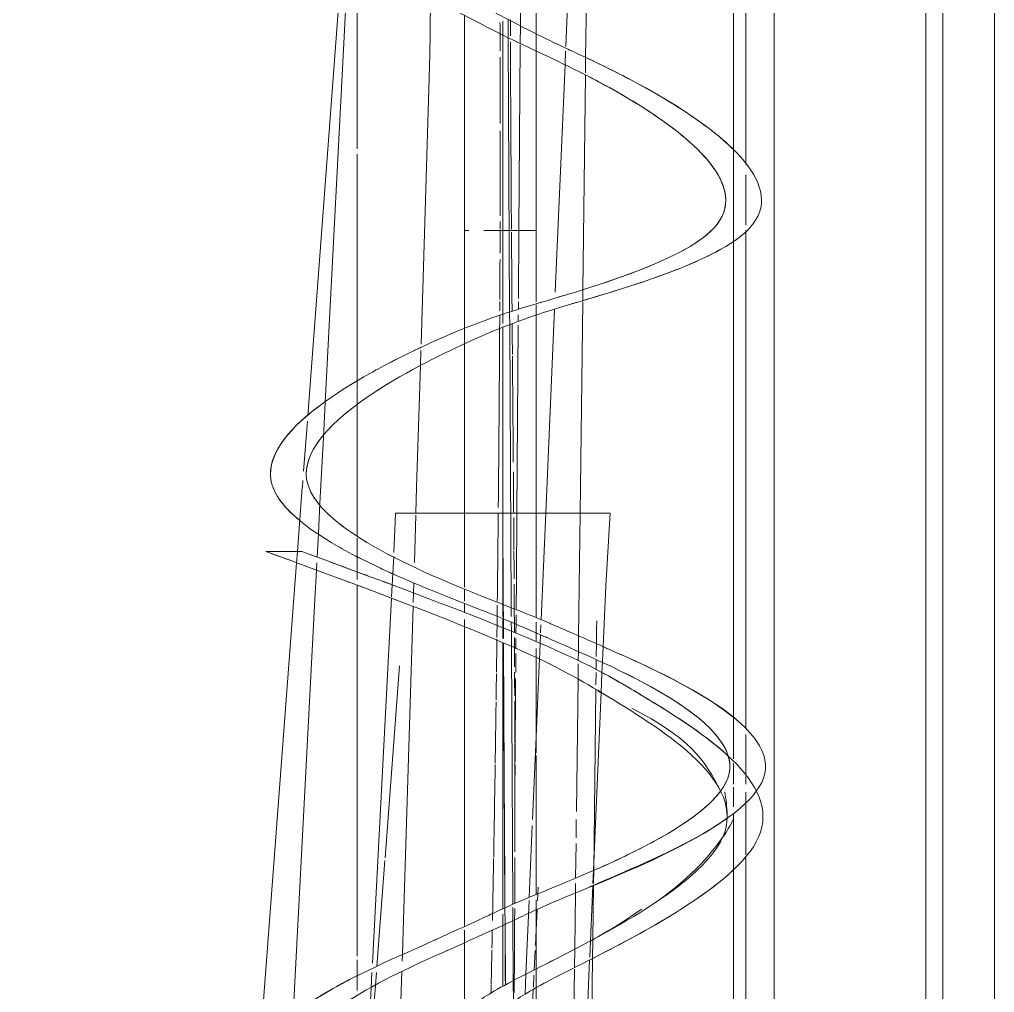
# Model space of a CAD drawing. Header units: inches. Extents: x -2349 to 1043, y -456 to 2193.
# Drawn here: x 991.59 to 998.41, y 412.02 to 418.81 of the extents above; entities that cross this region are included whole.
import ezdxf

# ---------------------------------------------------------------- set-up
doc = ezdxf.new("R2010")
doc.units = ezdxf.units.IN
doc.header["$MEASUREMENT"] = 0
for name, color, linetype, lineweight in [('5033_00_7th-9th Floors_Updated_dwg', 8, 'Continuous', 9), ('A-Shell', 7, 'Continuous', 9), ('A-WALL', 113, 'Continuous', 13), ('I-FURN', 30, 'Continuous', 9)]:
    doc.layers.add(name, color=color, linetype=linetype, lineweight=lineweight)

# ---------------------------------------------------------------- blocks, each defined once
blk = doc.blocks.new('5033_00_7th-9th Floors_Updated_dwg-8585573-7TH FLOOR POWER _ SIGNAL')
at = {"layer": 'A-Shell'}
for p, q in [((993.9543, 237.8903), (993.9543, 239.2536)), ((993.9543, 239.2536), (993.9543, 237.8903))]:
    blk.add_line(p, q, dxfattribs=at)
at = {"layer": 'A-Shell', "flags": 128}
for points in [[(993.9543, 235.1861), (993.9543, 236.0989), (993.9543, 236.2665), (993.9543, 237.8531)], [(993.9543, 237.8531), (993.9543, 236.2665), (993.9543, 236.0989), (993.9543, 235.1861)], [(993.9543, 234.8827), (993.9543, 234.9335), (993.9543, 235.0449), (993.9543, 235.1736)], [(993.9543, 235.1736), (993.9543, 235.0449), (993.9543, 234.9335), (993.9543, 234.8827)], [(993.9543, 232.2507), (993.9543, 232.4082), (993.9543, 234.8406)], [(993.9543, 234.8406), (993.9543, 232.4082), (993.9543, 232.2507)], [(993.9543, 232.0124), (993.9543, 232.113), (993.9543, 232.2252)], [(993.9543, 232.2252), (993.9543, 232.113), (993.9543, 232.0124)]]:
    blk.add_lwpolyline(points, dxfattribs=at)
blk = doc.blocks.new('Walls 1 - Walls 1-7438491-7TH FLOOR POWER _ SIGNAL')
at = {"layer": 'A-WALL', "lineweight": 9}
for p, q in [((996.8682, 298.7759), (996.8682, 435.4699)), ((998.4077, 435.4573), (998.4077, 298.7888)), ((998.046, 435.2491), (998.046, 298.7759)), ((997.9288, 435.1857), (997.9288, 298.7759)), ((996.5843, 420.5965), (996.5843, 417.8936)), ((996.6695, 420.5965), (996.6695, 417.8001)), ((996.5843, 417.8936), (996.5843, 417.2775)), ((996.6695, 417.7265), (996.6695, 417.3754)), ((996.6695, 417.3419), (996.6695, 413.8573)), ((996.5843, 417.2775), (996.5843, 413.9274)), ((996.5843, 413.9274), (996.5843, 413.6493)), ((996.6695, 413.8179), (996.6695, 413.5388)), ((996.5843, 413.6191), (996.5843, 413.4712)), ((996.6695, 413.5259), (996.6695, 413.4712)), ((996.5843, 413.4511), (996.5843, 413.3127)), ((996.6695, 413.4147), (996.6695, 413.3572)), ((996.6695, 413.3572), (996.6695, 412.9787)), ((996.5843, 413.259), (996.5843, 412.8871)), ((996.6695, 412.9564), (996.6695, 410.3732)), ((996.5843, 412.8871), (996.5843, 410.3885))]:
    blk.add_line(p, q, dxfattribs=at)
blk = doc.blocks.new('Curtains_and_Valance_14992 - Curtains_and_Valance_14992-7816730-7TH FLOOR POWER _ SIGNAL')
at = {"layer": 'I-FURN'}
for p, q in [((0.25, 43.2322), (0.25, 41.097)), ((0.4574, 41.0096), (0.5504, 43.1714)), ((0.6236, 43.1584), (0.5962, 40.9314)), ((0.1402, 41.1528), (0.145, 41.8151)), ((-1.0975, 41.726), (-1.3462, 38.4286)), ((-1.2242, 38.5226), (-1.0586, 41.696)), ((-0.4904, 41.1023), (-0.4871, 41.3528)), ((-0.25, 39.7245), (-0.25, 41.226)), ((0.017, 41.1854), (0.017, 41.0885)), ((0.0546, 41.0697), (0.0539, 41.1976)), ((0.017, 41.0885), (0.017, 39.1389)), ((0.1393, 41.0292), (0.1402, 41.1528)), ((0.25, 41.097), (0.25, 40.977)), ((0.065, 39.144), (0.0546, 41.0697)), ((0.1298, 39.7245), (0.1393, 41.0216)), ((0.25, 40.977), (0.25, 39.7245)), ((0.4519, 40.8807), (0.456, 40.9771)), ((0.5962, 40.9314), (0.5949, 40.8254)), ((0.3836, 39.293), (0.4519, 40.8807)), ((0.5947, 40.8097), (0.5763, 39.3066)), ((-0.5543, 38.9309), (-0.4997, 40.7116)), ((-0.25, 39.0411), (-0.25, 39.7245)), ((0.1264, 39.249), (0.1298, 39.7245)), ((0.25, 39.7245), (0.25, 39.2257)), ((0.5763, 39.3066), (0.5754, 39.2342)), ((0.1258, 39.1735), (0.1262, 39.2257)), ((0.25, 39.2051), (0.25, 39.1331)), ((0.5753, 39.2257), (0.5572, 37.7505)), ((0.017, 39.1389), (0.017, 39.0737)), ((0.0655, 39.0662), (0.065, 39.144)), ((0.1252, 39.0887), (0.1255, 39.134)), ((0.25, 39.1331), (0.25, 37.7505)), ((0.3172, 37.7505), (0.3785, 39.1743)), ((0.017, 39.0477), (0.017, 37.1124)), ((0.0762, 37.0891), (0.0655, 39.0662)), ((0.1155, 37.7505), (0.125, 39.0615)), ((-0.25, 38.9324), (-0.25, 39.0411)), ((-0.25, 37.7505), (-0.25, 38.9324)), ((-0.5589, 38.7797), (-0.5557, 38.8845)), ((-0.5849, 37.9309), (-0.5589, 38.7797)), ((-1.2369, 38.2781), (-1.2242, 38.5226)), ((-1.3489, 38.3931), (-1.3754, 38.0422)), ((-1.2608, 37.8203), (-1.2369, 38.2781)), ((-1.3802, 37.9787), (-1.3838, 37.9309)), ((-1.3839, 37.9293), (-1.4006, 37.7079)), ((-0.5904, 37.7505), (-0.5849, 37.9309)), ((-1.2719, 37.6071), (-1.2608, 37.8203)), ((-0.25, 37.232), (-0.25, 37.7505)), ((0.1121, 37.2836), (0.1155, 37.7505)), ((0.25, 37.7505), (0.25, 37.0197)), ((0.2851, 37.0053), (0.3172, 37.7505)), ((0.5572, 37.7505), (0.5466, 36.8883)), ((-1.4006, 37.7079), (-1.4177, 37.4816)), ((-0.6009, 37.4058), (-0.5908, 37.7359)), ((-1.2806, 37.4416), (-1.2719, 37.6071)), ((-1.4177, 37.4816), (-1.4237, 37.4019)), ((-1.296, 37.1467), (-1.2853, 37.3505)), ((-1.2853, 37.3505), (-1.2826, 37.4037)), ((0.1105, 37.0756), (0.112, 37.2804)), ((-0.6075, 37.1914), (-0.6053, 37.2628)), ((-0.25, 37.135), (-0.25, 37.2192)), ((-1.4479, 34.2344), (-1.296, 37.1467)), ((-0.6095, 37.1249), (-0.6075, 37.1914)), ((-0.6797, 34.8327), (-0.6104, 37.0978)), ((-0.25, 37.0538), (-0.25, 37.1191)), ((0.017, 37.1124), (0.017, 37.0256)), ((0.0765, 37.0281), (0.0762, 37.0891)), ((-0.25, 36.9542), (-0.25, 37.0066)), ((0.017, 37.0128), (0.017, 36.9474)), ((0.1099, 36.9807), (0.1103, 37.0405)), ((-0.25, 34.8626), (-0.25, 36.9542)), ((0.017, 36.9474), (0.017, 36.8752)), ((0.0771, 36.9235), (0.0767, 36.9877)), ((0.1093, 36.9106), (0.1099, 36.9807)), ((0.25, 36.9891), (0.25, 36.9131)), ((0.2813, 36.9149), (0.2836, 36.9705)), ((0.0776, 36.8168), (0.0771, 36.9235)), ((0.1086, 36.8028), (0.1091, 36.8752)), ((0.25, 36.9131), (0.25, 36.8518)), ((0.278, 36.8392), (0.2806, 36.8998)), ((0.5466, 36.8883), (0.5453, 36.7827)), ((0.017, 36.8442), (0.017, 34.9866)), ((0.0874, 35.0177), (0.0776, 36.8168)), ((0.25, 36.8047), (0.25, 36.739)), ((0.2732, 36.7285), (0.278, 36.8392)), ((0.1073, 36.6362), (0.1083, 36.7685)), ((0.25, 36.739), (0.25, 36.0759)), ((0.2693, 36.6362), (0.2732, 36.7285)), ((0.5453, 36.7827), (0.5446, 36.7188)), ((0.5443, 36.6962), (0.543, 36.5895)), ((0.1028, 36.0186), (0.107, 36.5957)), ((0.25, 36.1885), (0.2692, 36.6342)), ((0.543, 36.5895), (0.5316, 35.6664)), ((0.2251, 35.6092), (0.25, 36.1885)), ((0.25, 36.0571), (0.25, 35.9887)), ((0.1016, 35.8499), (0.1026, 35.9887)), ((0.25, 35.9887), (0.25, 35.0861)), ((0.5309, 35.6097), (0.5294, 35.4828)), ((0.2017, 35.0662), (0.2233, 35.568)), ((0.5289, 35.4429), (0.5259, 35.2013)), ((0.5255, 35.1642), (0.5246, 35.0963)), ((0.5246, 35.0963), (0.5199, 34.7053)), ((0.1786, 34.5298), (0.2007, 35.0433)), ((0.25, 35.0469), (0.25, 34.9789)), ((0.088, 34.9038), (0.0875, 34.9962)), ((0.25, 34.9789), (0.25, 34.5661)), ((0.017, 34.9499), (0.017, 34.8704)), ((0.0903, 34.4838), (0.088, 34.9038)), ((-0.6848, 34.6669), (-0.6797, 34.8327)), ((-0.25, 34.7496), (-0.25, 34.8365)), ((0.017, 34.8704), (0.017, 34.4447)), ((-0.25, 34.2781), (-0.25, 34.7496)), ((0.5199, 34.7053), (0.5183, 34.5754)), ((-0.6862, 34.6208), (-0.6848, 34.6664)), ((-0.6969, 34.2718), (-0.6884, 34.5491)), ((0.25, 34.5661), (0.25, 34.4436)), ((0.5181, 34.5642), (0.4986, 32.9744)), ((0.0911, 34.3382), (0.0903, 34.4838)), ((0.1726, 34.3903), (0.1786, 34.5298)), ((0.25, 34.4436), (0.25, 33.0381))]:
    blk.add_line(p, q, dxfattribs=at)
at = {"layer": 'I-FURN', "flags": 128}
for points in [[(-0.4997, 40.7116), (-0.4923, 40.9551), (-0.4904, 41.1023)], [(-1.4237, 37.4019), (-2.0222, 29.4675), (-2.4487, 24)]]:
    blk.add_lwpolyline(points, dxfattribs=at)
at = {"layer": 'I-FURN'}
for points in [[(-0.0025, 41.1768), (-0.0023, 41.1541), (-0.0022, 41.1312), (-0.0021, 41.1084)], [(0.0712, 41.0838), (0.0712, 41.1215), (0.0712, 41.1593), (0.0711, 41.197)], [(-0.0021, 41.1084), (-0.002, 41.0933), (-0.0019, 41.0783), (-0.0018, 41.0632)], [(-0.0018, 41.0624), (-0.0017, 41.0348), (-0.0016, 41.0071), (-0.0014, 40.9793)], [(0.0716, 40.8731), (0.0714, 40.9291), (0.0713, 40.985), (0.0712, 41.0407)], [(-0.0013, 40.9348), (-0.0007, 40.782), (-0.0005, 40.6273), (-0.0005, 40.4708)], [(0.0733, 40.4186), (0.0726, 40.5692), (0.0717, 40.7196), (0.0711, 40.8681)], [(-0.0005, 40.4206), (-0.0005, 40.2254), (-0.0008, 40.0275), (-0.0014, 39.8268)], [(0.0772, 39.7822), (0.0757, 39.9975), (0.0746, 40.2085), (0.0733, 40.4186)], [(-0.0015, 39.7877), (-0.0016, 39.7696), (-0.0016, 39.7514), (-0.0017, 39.7333)], [(0.0775, 39.7333), (0.0774, 39.7495), (0.0773, 39.7655), (0.0772, 39.7816)], [(-0.0017, 39.7219), (-0.0019, 39.6697), (-0.0021, 39.6174), (-0.0023, 39.5648)], [(0.0819, 39.1601), (0.0804, 39.347), (0.0791, 39.5308), (0.0779, 39.7127)], [(-0.0024, 39.5215), (-0.0028, 39.429), (-0.0033, 39.336), (-0.0037, 39.2424)], [(-0.0038, 39.2274), (-0.0039, 39.2055), (-0.004, 39.1836), (-0.0042, 39.1617)], [(-0.0043, 39.1324), (-0.0045, 39.105), (-0.0046, 39.0775), (-0.0048, 39.05)], [(-0.0048, 39.05), (-0.0061, 38.8151), (-0.0078, 38.5768), (-0.0097, 38.3353)], [(0.0843, 38.8588), (0.0837, 38.9311), (0.0831, 39.0031), (0.0825, 39.0747)], [(0.0904, 38.1053), (0.0884, 38.3556), (0.0863, 38.6032), (0.0843, 38.8468)], [(-0.0097, 38.3353), (-0.011, 38.1696), (-0.0124, 38.0024), (-0.014, 37.8338)], [(-0.014, 37.8338), (-0.0142, 37.8186), (-0.0143, 37.8034), (-0.0144, 37.7882)], [(-0.0148, 37.7522), (-0.0167, 37.5485), (-0.0189, 37.3428), (-0.0212, 37.1352)], [(0.0949, 37.4926), (0.0944, 37.5685), (0.0938, 37.6441), (0.0933, 37.7194)], [(0.0962, 37.2907), (0.0958, 37.356), (0.0954, 37.4211), (0.0949, 37.486)], [(0.0974, 37.0884), (0.0971, 37.1435), (0.0967, 37.1985), (0.0964, 37.2533)], [(-0.0215, 37.1078), (-0.0218, 37.084), (-0.022, 37.0601), (-0.0223, 37.0362)], [(0.0979, 36.9861), (0.0978, 37.0202), (0.0976, 37.0543), (0.0974, 37.0884)], [(-0.0223, 37.0362), (-0.0226, 37.0144), (-0.0228, 36.9925), (-0.0231, 36.9706)], [(-0.0231, 36.9706), (-0.0234, 36.9409), (-0.0238, 36.9112), (-0.0241, 36.8815)], [(0.0983, 36.9219), (0.0982, 36.9433), (0.0981, 36.9647), (0.0979, 36.9861)], [(-0.0243, 36.8693), (-0.0252, 36.793), (-0.0262, 36.7165), (-0.0271, 36.6397)], [(0.0988, 36.8132), (0.0987, 36.836), (0.0986, 36.8588), (0.0985, 36.8815)], [(0.0994, 36.6758), (0.0992, 36.7217), (0.099, 36.7675), (0.0988, 36.8132)], [(-0.0273, 36.6273), (-0.0281, 36.5668), (-0.0289, 36.5061), (-0.0297, 36.4453)], [(0.1002, 36.4735), (0.1, 36.5291), (0.0998, 36.5845), (0.0996, 36.6398)], [(-0.0299, 36.4325), (-0.0318, 36.2902), (-0.0338, 36.147), (-0.036, 36.0031)], [(0.1012, 36.1484), (0.101, 36.2448), (0.1007, 36.3409), (0.1004, 36.4366)], [(0.1015, 35.9895), (0.1014, 36.0396), (0.1013, 36.0896), (0.1012, 36.1394)], [(-0.0361, 35.9945), (-0.0393, 35.7802), (-0.0428, 35.564), (-0.0467, 35.3462)], [(0.1014, 35.3852), (0.1018, 35.5871), (0.1017, 35.7876), (0.1015, 35.9866)], [(0.1004, 35.0235), (0.1008, 35.1306), (0.1011, 35.2373), (0.1013, 35.3436)], [(0.0999, 34.9096), (0.1001, 34.9355), (0.1002, 34.9614), (0.1003, 34.9873)], [(0.0974, 34.4917), (0.0985, 34.6317), (0.0993, 34.771), (0.0999, 34.9096)], [(-0.0562, 34.8389), (-0.0571, 34.7961), (-0.0579, 34.7533), (-0.0588, 34.7104)], [(-0.0591, 34.698), (-0.0607, 34.6177), (-0.0625, 34.5373), (-0.0643, 34.4566)], [(0.0967, 34.4019), (0.097, 34.4319), (0.0972, 34.4618), (0.0974, 34.4917)], [(-0.0644, 34.4519), (-0.0647, 34.4352), (-0.0651, 34.4185), (-0.0655, 34.4018)]]:
    blk.add_open_spline(points, degree=3, dxfattribs=at)
for points, knots in [([(0.0931, 37.7521), (0.0929, 37.7775), (0.0922, 37.8733), (0.0914, 37.9688), (0.0909, 38.0387)], [-0.31199467, -0.31199467, -0.31199467, -0.31199467, -0.30769231, -0.29577384, -0.29577384, -0.29577384, -0.29577384]), ([(-0.0468, 35.337), (-0.0488, 35.2241), (-0.0515, 35.0797), (-0.0543, 34.9347), (-0.0549, 34.9036)], [-0.55629729, -0.55629729, -0.55629729, -0.55629729, -0.53846154, -0.53359064, -0.53359064, -0.53359064, -0.53359064])]:
    blk.add_open_spline(points, degree=3, knots=knots, dxfattribs=at)
blk = doc.blocks.new('Curtains_and_Valance_14992 - Curtains_and_Valance_14992-V34-7TH FLOOR POWER _ SIGNAL')
at = {"layer": 'I-FURN'}
for p, q in [((-0.25, 58.5411), (-0.25, 59.2245)), ((-0.25, 59.2245), (-0.2211, 59.2245)), ((0.0641, 59.2245), (-0.1146, 59.2245)), ((-0.1146, 59.2245), (0.0641, 59.2245)), ((0.0641, 59.2245), (0.25, 59.2245)), ((0.2463, 59.2245), (0.125, 59.2245)), ((0.25, 59.2245), (0.25, 58.7257)), ((0.25, 58.7051), (0.25, 58.6331)), ((0.25, 58.6331), (0.25, 57.2505)), ((-0.25, 58.4324), (-0.25, 58.5411)), ((-0.25, 57.2505), (-0.25, 58.4324)), ((-0.25, 56.732), (-0.25, 57.2505)), ((0.25, 57.2505), (0.25, 56.5197)), ((-1.388, 56.9816), (-1.638, 56.9816)), ((-1.638, 56.9816), (-1.388, 56.9816)), ((-0.25, 56.635), (-0.25, 56.7192)), ((-0.25, 56.5538), (-0.25, 56.6191)), ((-0.25, 56.4542), (-0.25, 56.5066)), ((0.25, 56.4891), (0.25, 56.4131)), ((-0.25, 54.3626), (-0.25, 56.4542)), ((0.25, 56.4131), (0.25, 56.3518)), ((0.25, 56.3047), (0.25, 56.239)), ((0.25, 56.239), (0.25, 55.5759)), ((0.25, 55.5571), (0.25, 55.4887)), ((0.25, 55.4887), (0.25, 54.5861)), ((0.25, 54.5469), (0.25, 54.4789)), ((0.25, 54.4789), (0.25, 54.0661)), ((-0.25, 54.2496), (-0.25, 54.3365)), ((-0.25, 53.7781), (-0.25, 54.2496)), ((0.25, 54.0661), (0.25, 53.9436)), ((0.25, 53.9436), (0.25, 52.5381))]:
    blk.add_line(p, q, dxfattribs=at)
for points, knots in [([(-1.638, 56.9816), (0.134, 56.3366), (0.6628, 56.0313), (2.2418, 55.0446), (0.0777, 53.9892), (-0.126, 53.863), (-0.5205, 53.5904), (-2.4127, 52.6244), (-0.0635, 51.3738), (0.0718, 51.3096), (1.0722, 50.8431), (2.1155, 49.9933), (0.0836, 49.419), (-0.1016, 49.3458), (-0.5569, 49.1801), (-2.4011, 48.1995), (-0.0839, 47.3073), (0.1001, 47.2273), (0.4974, 47.0564), (2.4022, 46.1996), (0.1234, 45.2902), (-0.0604, 45.1991), (-0.5668, 44.9645), (-3.3604, 43.7316), (1.612, 42.9816)], [0, 0, 0, 0, 0.121064, 0.256626, 0.381881, 0.468739, 0.547731, 0.693997, 0.831099, 0.939848, 1.012047, 1.138741, 1.240303, 1.317944, 1.394953, 1.535404, 1.667971, 1.754532, 1.83014, 1.968328, 2.100201, 2.189558, 2.29558, 2.535586, 2.535586, 2.535586, 2.535586]), ([(1.862, 42.9816), (-3.1104, 43.7316), (-0.3168, 44.9645), (0.1896, 45.1991), (0.3734, 45.2902), (2.6522, 46.1996), (0.7474, 47.0564), (0.3501, 47.2273), (0.1661, 47.3073), (-2.1511, 48.1995), (-0.3069, 49.1801), (0.1484, 49.3458), (0.3336, 49.419), (2.3655, 49.9933), (1.3222, 50.8431), (0.3218, 51.3096), (0.1865, 51.3738), (-2.1627, 52.6244), (-0.2705, 53.5904), (0.124, 53.863), (0.3277, 53.9892), (2.4918, 55.0446), (0.9128, 56.0313), (0.384, 56.3366), (-1.388, 56.9816)], [0, 0, 0, 0, 0.240006, 0.346028, 0.435385, 0.567258, 0.705446, 0.781054, 0.867615, 1.000182, 1.140633, 1.217642, 1.295283, 1.396845, 1.523539, 1.595738, 1.704487, 1.841589, 1.987855, 2.066847, 2.153705, 2.27896, 2.414522, 2.535586, 2.535586, 2.535586, 2.535586]), ([(0.7165, 56.1338), (0.8218, 56.0776), (1.0827, 55.9205), (1.4143, 55.7159), (1.5815, 55.564)], [-2.4453332, -2.4453332, -2.4453332, -2.4453332, -2.41452221, -2.35181368, -2.35181368, -2.35181368, -2.35181368]), ([(0.8541, 55.906), (0.8192, 55.9276), (0.7747, 55.9573), (0.7075, 55.993), (0.6816, 56.006)], [-0.13206177, -0.13206177, -0.13206177, -0.13206177, -0.1210637, -0.11521738, -0.11521738, -0.11521738, -0.11521738]), ([(1.0101, 54.4817), (1.2592, 54.6398), (1.4892, 54.8704), (1.6087, 55.0701), (1.6278, 55.1104)], [-0.31694824, -0.31694824, -0.31694824, -0.31694824, -0.25662606, -0.24089062, -0.24089062, -0.24089062, -0.24089062])]:
    blk.add_open_spline(points, degree=3, knots=knots, dxfattribs=at)
for points in [[(-1.3546, 56.8779), (-1.4445, 56.911), (-1.5389, 56.9455), (-1.638, 56.9816)], [(-1.3261, 56.959), (-1.3047, 56.9512), (-1.2835, 56.9435), (-1.2626, 56.9358)], [(-1.2008, 56.9132), (-1.1832, 56.9068), (-1.1657, 56.9004), (-1.1484, 56.894)], [(-1.238, 56.8349), (-1.2588, 56.8426), (-1.2803, 56.8505), (-1.3023, 56.8586)], [(-1.1129, 56.881), (-1.0886, 56.872), (-1.0646, 56.8632), (-1.0409, 56.8545)], [(-0.9815, 56.8325), (-0.9512, 56.8214), (-0.9216, 56.8104), (-0.8924, 56.7995)], [(-1.036, 56.7599), (-1.0585, 56.7683), (-1.082, 56.7771), (-1.1062, 56.786)], [(-0.8221, 56.7734), (-0.804, 56.7667), (-0.7862, 56.76), (-0.7685, 56.7534)], [(-0.9022, 56.7098), (-0.9295, 56.7201), (-0.9585, 56.7309), (-0.9887, 56.7421)], [(-0.7444, 56.7444), (-0.7272, 56.738), (-0.7103, 56.7316), (-0.6935, 56.7253)], [(-0.7916, 56.668), (-0.809, 56.6746), (-0.8272, 56.6815), (-0.8459, 56.6885)], [(-0.7274, 56.6436), (-0.7424, 56.6493), (-0.7579, 56.6552), (-0.774, 56.6612)], [(0.3448, 56.1962), (0.3412, 56.198), (0.3374, 56.1998), (0.3334, 56.2017)], [(1.5396, 55.3079), (1.4268, 55.5334), (1.3173, 55.682), (0.9199, 55.8867)], [(1.5852, 55.144), (1.5826, 55.1997), (1.578, 55.252), (1.5682, 55.3022)], [(1.6497, 54.7783), (1.3945, 54.5266), (0.9275, 54.2827), (0.6155, 54.1247)], [(0.6125, 54.2526), (0.7421, 54.3217), (0.8687, 54.4008), (0.9877, 54.4849)], [(0.3248, 54.1042), (0.338, 54.1108), (0.3514, 54.1177), (0.365, 54.1248)]]:
    blk.add_open_spline(points, degree=3, dxfattribs=at)
blk = doc.blocks.new('Curtains_and_Valance_14992 - Curtains_and_Valance_14992-V39-7TH FLOOR POWER _ SIGNAL')
at = {"layer": 'I-FURN'}
for p, q in [((0.25, 53.4817), (0.25, 51.3465)), ((-0.25, 49.974), (-0.25, 51.4755)), ((0.25, 51.3465), (0.25, 51.2266)), ((0.25, 51.2266), (0.25, 49.974)), ((-0.25, 49.2906), (-0.25, 49.974)), ((0.25, 49.974), (0.25, 49.4752)), ((0.25, 49.4546), (0.25, 49.3827)), ((0.25, 49.3827), (0.25, 48)), ((-0.25, 49.1819), (-0.25, 49.2906)), ((-0.25, 48), (-0.25, 49.1819)), ((-0.7377, 47.8815), (-0.733, 48)), ((-0.7142, 48), (-0.733, 48)), ((-0.4506, 48), (-0.475, 48)), ((-0.25, 47.4815), (-0.25, 48)), ((0.0205, 47.3606), (0.017, 48)), ((0.017, 48), (0.017, 47.3619)), ((0.017, 48), (0.017, 47.3619)), ((0.017, 48), (0.0204, 47.3743)), ((0.017, 48), (0.073, 48)), ((0.25, 48), (0.25, 47.2692)), ((0.3424, 48), (0.3315, 48)), ((0.767, 48), (0.7482, 48)), ((-0.7439, 47.7254), (-0.7377, 47.8815)), ((-0.7516, 47.578), (-0.7455, 47.6958)), ((-0.7559, 47.4961), (-0.7516, 47.578)), ((-0.7601, 47.4154), (-0.7559, 47.4961)), ((-0.25, 47.3845), (-0.25, 47.4688)), ((-0.8937, 44.8563), (-0.7607, 47.405)), ((-0.25, 47.3033), (-0.25, 47.3686)), ((0.017, 47.3619), (0.017, 47.2751)), ((0.021, 47.2676), (0.0205, 47.3606)), ((0.0205, 47.3606), (0.021, 47.2676)), ((0.017, 47.3317), (0.017, 47.2751)), ((-0.25, 47.2037), (-0.25, 47.2561)), ((0.017, 47.2623), (0.017, 47.1969)), ((0.017, 47.2623), (0.017, 47.1969)), ((0.0214, 47.1952), (0.021, 47.2676)), ((0.021, 47.2676), (0.0214, 47.1952)), ((0.25, 47.2386), (0.25, 47.1626)), ((0.6737, 47.2463), (0.673, 47.1916)), ((-0.25, 45.1121), (-0.25, 47.2037)), ((0.017, 47.1969), (0.017, 47.1247)), ((0.017, 47.1969), (0.017, 47.1247)), ((0.0218, 47.1247), (0.0214, 47.1952)), ((0.0215, 47.1715), (0.0218, 47.1247)), ((0.25, 47.1626), (0.25, 47.1013)), ((0.673, 47.1916), (0.6718, 47.0873)), ((0.017, 47.0937), (0.017, 45.2361)), ((0.017, 47.0937), (0.017, 46.2383)), ((0.032, 45.2428), (0.0219, 47.0914)), ((0.0219, 47.0914), (0.0229, 46.9194)), ((0.6718, 47.0873), (0.6707, 46.9987)), ((0.25, 47.0543), (0.25, 46.9885)), ((0.7135, 46.9621), (0.718, 47.0669)), ((0.25, 46.9885), (0.25, 46.3254)), ((0.6704, 46.9761), (0.6695, 46.9055)), ((0.7102, 46.8857), (0.7135, 46.9621)), ((-0.7047, 46.9335), (-0.8059, 45.591)), ((0.0231, 46.8857), (0.031, 45.4225)), ((0.6693, 46.8857), (0.6683, 46.8012)), ((0.7042, 46.7462), (0.7101, 46.8836)), ((0.6508, 45.5046), (0.7042, 46.7462)), ((0.6678, 46.7682), (0.6524, 45.5053)), ((0.25, 46.3066), (0.25, 46.2383)), ((0.017, 46.2295), (0.017, 45.2939)), ((0.25, 46.2383), (0.25, 45.3356)), ((-0.8072, 45.5741), (-0.8631, 44.8335)), ((0.6469, 45.4137), (0.6508, 45.5046)), ((0.6524, 45.5053), (0.6512, 45.4137)), ((0.0311, 45.4083), (0.032, 45.2428)), ((0.2622, 45.3407), (0.2644, 45.3859)), ((0.6296, 45.0121), (0.6461, 45.3958)), ((0.651, 45.3978), (0.6464, 45.0208)), ((0.2598, 45.2911), (0.2622, 45.3407)), ((0.25, 45.2964), (0.25, 45.2284)), ((0.017, 45.1994), (0.017, 45.1199)), ((0.017, 45.1994), (0.017, 45.1199)), ((0.0326, 45.1271), (0.032, 45.2428)), ((0.032, 45.2428), (0.0326, 45.1271)), ((0.25, 45.088), (0.2569, 45.2316)), ((0.25, 45.2284), (0.25, 44.8156)), ((0.017, 45.1199), (0.017, 44.6942)), ((0.017, 45.1199), (0.017, 44.6942)), ((0.0349, 44.7037), (0.0326, 45.1271)), ((0.0326, 45.1271), (0.033, 45.0587)), ((-0.25, 44.9991), (-0.25, 45.086)), ((0.033, 45.0517), (0.0334, 44.9768)), ((0.2447, 44.9788), (0.25, 45.088)), ((-0.25, 44.5276), (-0.25, 44.9991)), ((0.6248, 44.8992), (0.6296, 45.0121)), ((0.6464, 45.0208), (0.6448, 44.8896)), ((0.0336, 44.9437), (0.0347, 44.7327)), ((0.2365, 44.8087), (0.243, 44.9437)), ((0.6088, 44.5285), (0.6239, 44.8786)), ((0.6448, 44.8896), (0.624, 43.1966)), ((-0.9027, 44.6834), (-0.897, 44.7917)), ((-0.8662, 44.7917), (-0.8732, 44.6994)), ((0.2307, 44.6891), (0.2347, 44.7721)), ((0.25, 44.8156), (0.25, 44.6931)), ((-0.8732, 44.6994), (-0.9157, 44.1353)), ((-0.9318, 44.1252), (-0.9027, 44.6834)), ((0.1642, 43.3102), (0.23, 44.6737)), ((0.25, 44.6931), (0.25, 43.2876))]:
    blk.add_line(p, q, dxfattribs=at)
at = {"layer": 'I-FURN', "flags": 128}
for points in [[(-0.733, 48), (-0.7142, 48), (-0.6587, 48), (-0.5694, 48), (-0.4506, 48), (-0.3084, 48), (-0.1499, 48), (0.017, 48)], [(0.073, 48), (0.1839, 48), (0.3424, 48), (0.4846, 48), (0.6034, 48), (0.6927, 48), (0.7482, 48), (0.767, 48)], [(0.718, 47.0669), (0.7363, 47.4913), (0.767, 48)]]:
    blk.add_lwpolyline(points, dxfattribs=at)
at = {"layer": 'I-FURN'}
for points, knots in [([(-1.638, 56.9816), (0.134, 56.3366), (0.6628, 56.0313), (2.2418, 55.0446), (0.0777, 53.9892), (-0.126, 53.863), (-0.5205, 53.5904), (-2.4127, 52.6244), (-0.0635, 51.3738), (0.0718, 51.3096), (1.0722, 50.8431), (2.1155, 49.9933), (0.0836, 49.419), (-0.1016, 49.3458), (-0.5569, 49.1801), (-2.4011, 48.1995), (-0.0839, 47.3073), (0.1001, 47.2273), (0.4974, 47.0564), (2.4022, 46.1996), (0.1234, 45.2902), (-0.0604, 45.1991), (-0.5668, 44.9645), (-3.3604, 43.7316), (1.612, 42.9816)], [0, 0, 0, 0, 0.121064, 0.256626, 0.381881, 0.468739, 0.547731, 0.693997, 0.831099, 0.939848, 1.012047, 1.138741, 1.240303, 1.317944, 1.394953, 1.535404, 1.667971, 1.754532, 1.83014, 1.968328, 2.100201, 2.189558, 2.29558, 2.535586, 2.535586, 2.535586, 2.535586]), ([(1.862, 42.9816), (-3.1104, 43.7316), (-0.3168, 44.9645), (0.1896, 45.1991), (0.3734, 45.2902), (2.6522, 46.1996), (0.7474, 47.0564), (0.3501, 47.2273), (0.1661, 47.3073), (-2.1511, 48.1995), (-0.3069, 49.1801), (0.1484, 49.3458), (0.3336, 49.419), (2.3655, 49.9933), (1.3222, 50.8431), (0.3218, 51.3096), (0.1865, 51.3738), (-2.1627, 52.6244), (-0.2705, 53.5904), (0.124, 53.863), (0.3277, 53.9892), (2.4918, 55.0446), (0.9128, 56.0313), (0.384, 56.3366), (-1.388, 56.9816)], [0, 0, 0, 0, 0.240006, 0.346028, 0.435385, 0.567258, 0.705446, 0.781054, 0.867615, 1.000182, 1.140633, 1.217642, 1.295283, 1.396845, 1.523539, 1.595738, 1.704487, 1.841589, 1.987855, 2.066847, 2.153705, 2.27896, 2.414522, 2.535586, 2.535586, 2.535586, 2.535586]), ([(1.08, 50.7776), (1.0213, 50.8173), (0.8442, 50.9288), (0.6702, 51.022), (0.5655, 51.0749)], [-1.03008178, -1.03008178, -1.03008178, -1.03008178, -1.01204678, -0.97725707, -0.97725707, -0.97725707, -0.97725707]), ([(0.8155, 51.0749), (0.9202, 51.022), (1.1812, 50.8823), (1.4491, 50.7011), (1.5701, 50.594)], [-1.55832884, -1.55832884, -1.55832884, -1.55832884, -1.52353914, -1.47909178, -1.47909178, -1.47909178, -1.47909178]), ([(0.5665, 49.5562), (0.9074, 49.6625), (1.928, 50.0292), (1.4337, 50.5382), (1.08, 50.7776)], [-1.2149682, -1.2149682, -1.2149682, -1.2149682, -1.1387406, -1.0300818, -1.0300818, -1.0300818, -1.0300818]), ([(0.2549, 49.4626), (0.2584, 49.4636), (0.2699, 49.467), (0.2819, 49.4706), (0.2905, 49.4731)], [-1.241380603, -1.241380603, -1.241380603, -1.241380603, -1.240302521, -1.237820931, -1.237820931, -1.237820931, -1.237820931]), ([(0.5405, 49.4731), (0.5319, 49.4706), (0.5199, 49.467), (0.5084, 49.4636), (0.5049, 49.4626)], [-1.297764981, -1.297764981, -1.297764981, -1.297764981, -1.295283391, -1.294205309, -1.294205309, -1.294205309, -1.294205309]), ([(-0.6039, 49.134), (-0.5891, 49.1411), (-0.5697, 49.1504), (-0.5511, 49.1591), (-0.5464, 49.1614)], [-1.399854722, -1.399854722, -1.399854722, -1.399854722, -1.394953039, -1.39328134, -1.39328134, -1.39328134, -1.39328134]), ([(-1.3817, 47.9309), (-1.4908, 48.0174), (-1.7137, 48.2736), (-1.5187, 48.5412), (-1.3292, 48.6976)], [-1.57040593, -1.57040593, -1.57040593, -1.57040593, -1.53540402, -1.47170357, -1.47170357, -1.47170357, -1.47170357]), ([(0.7153, 47.0681), (0.7347, 47.0596), (0.9843, 46.9489), (1.4112, 46.7589), (1.6499, 46.5587)], [-0.71313354, -0.71313354, -0.71313354, -0.71313354, -0.70544624, -0.61899951, -0.61899951, -0.61899951, -0.61899951]), ([(1.5701, 46.1057), (1.5838, 46.1305), (1.6072, 46.1901), (1.606, 46.2495), (1.5981, 46.2838)], [-1.97825496, -1.97825496, -1.97825496, -1.97825496, -1.96832801, -1.95451414, -1.95451414, -1.95451414, -1.95451414]), ([(-0.0824, 45.1899), (-0.0801, 45.1909), (-0.0762, 45.1928), (-0.0723, 45.1947), (-0.0706, 45.1955)], [-2.19222532, -2.19222532, -2.19222532, -2.19222532, -2.189557721, -2.187551333, -2.187551333, -2.187551333, -2.187551333]), ([(-0.3687, 44.9459), (-0.3742, 44.9434), (-0.3876, 44.9376), (-0.3997, 44.9316), (-0.4062, 44.928)], [-0.241726609, -0.241726609, -0.241726609, -0.241726609, -0.240006366, -0.237711179, -0.237711179, -0.237711179, -0.237711179])]:
    blk.add_open_spline(points, degree=3, knots=knots, dxfattribs=at)
for points in [[(0.4737, 51.2389), (0.4877, 51.2323), (0.5025, 51.2254), (0.5181, 51.2181)], [(0.5975, 51.1809), (0.662, 51.1505), (0.7359, 51.1151), (0.8155, 51.0749)], [(1.5701, 50.594), (1.5968, 50.5704), (1.622, 50.5465), (1.6454, 50.5225)], [(1.655, 49.9142), (1.6176, 49.887), (1.5748, 49.8606), (1.528, 49.835)], [(1.528, 49.835), (1.4277, 49.78), (1.3089, 49.7288), (1.1856, 49.682)], [(1.1856, 49.682), (0.9557, 49.5948), (0.7103, 49.5233), (0.5405, 49.4731)], [(0.4096, 49.5084), (0.4259, 49.5133), (0.4426, 49.5183), (0.4597, 49.5234)], [(-0.7758, 49.048), (-0.7592, 49.0567), (-0.7427, 49.0652), (-0.7264, 49.0734)], [(-0.9208, 48.9696), (-0.9027, 48.9798), (-0.8847, 48.9898), (-0.8668, 48.9996)], [(-0.5407, 49.0403), (-0.5608, 49.0298), (-0.581, 49.019), (-0.6014, 49.0079)], [(-1.0933, 48.8666), (-1.0574, 48.8894), (-1.021, 48.9116), (-0.9845, 48.933)], [(-0.7374, 48.9313), (-0.7549, 48.921), (-0.7724, 48.9105), (-0.7898, 48.8999)], [(-0.8172, 48.883), (-0.8328, 48.8733), (-0.8483, 48.8635), (-0.8636, 48.8536)], [(-1.3155, 48.7088), (-1.3013, 48.7203), (-1.2867, 48.7317), (-1.2718, 48.7431)], [(-1.0376, 48.7309), (-1.0576, 48.7153), (-1.0771, 48.6996), (-1.0959, 48.6837)], [(-1.166, 48.6203), (-1.1822, 48.6045), (-1.1977, 48.5885), (-1.2123, 48.5725)], [(-1.2449, 48.5347), (-1.2583, 48.5182), (-1.2706, 48.5017), (-1.2818, 48.4852)], [(-1.3106, 48.438), (-1.3386, 48.3863), (-1.355, 48.3341), (-1.3565, 48.2821)], [(-1.3246, 48.1459), (-1.3163, 48.1295), (-1.3065, 48.1133), (-1.2953, 48.0971)], [(-1.2297, 48.0185), (-1.217, 48.0055), (-1.2036, 47.9926), (-1.1894, 47.9797)], [(-1.1506, 47.9462), (-1.1336, 47.9322), (-1.1157, 47.9182), (-1.0972, 47.9044)], [(-1.0894, 47.7417), (-1.1097, 47.7529), (-1.1297, 47.7642), (-1.1494, 47.7756)], [(-0.9798, 47.8243), (-0.9652, 47.8151), (-0.9504, 47.8059), (-0.9353, 47.7968)], [(-0.9589, 47.6732), (-0.982, 47.6848), (-1.005, 47.6965), (-1.0277, 47.7085)], [(-0.7859, 47.7128), (-0.7672, 47.7029), (-0.7485, 47.6932), (-0.7296, 47.6836)], [(-0.8132, 47.6031), (-0.83, 47.6109), (-0.8468, 47.6188), (-0.8636, 47.6267)], [(-0.7293, 47.5652), (-0.7475, 47.5732), (-0.7658, 47.5815), (-0.7842, 47.5898)], [(0.3328, 47.2348), (0.3408, 47.2314), (0.3486, 47.228), (0.3565, 47.2247)], [(0.3263, 47.1293), (0.3173, 47.1333), (0.3085, 47.1371), (0.3001, 47.1408)], [(1.5937, 46.3005), (1.5181, 46.5553), (1.0579, 46.7974), (0.7097, 46.9584)], [(1.0756, 45.7082), (1.2722, 45.8154), (1.4469, 45.9344), (1.5379, 46.056)], [(1.5816, 45.866), (1.3098, 45.6715), (0.8769, 45.4993), (0.6238, 45.3889)], [(0.7474, 45.5462), (0.8567, 45.5958), (0.9693, 45.6503), (1.0756, 45.7082)], [(0.633, 45.4954), (0.6704, 45.5117), (0.7087, 45.5287), (0.7474, 45.5462)], [(0.3282, 45.2634), (0.3248, 45.262), (0.3216, 45.2605), (0.3184, 45.2591)], [(-0.4674, 45.0137), (-0.4547, 45.0194), (-0.4425, 45.0249), (-0.4307, 45.0302)], [(-1.0113, 44.7629), (-0.992, 44.7727), (-0.9727, 44.7822), (-0.9535, 44.7917)], [(-1.1434, 44.6932), (-1.1123, 44.7104), (-1.0808, 44.7272), (-1.0492, 44.7435)], [(-1.2623, 44.6238), (-1.2315, 44.6429), (-1.1999, 44.6615), (-1.1677, 44.6796)]]:
    blk.add_open_spline(points, degree=3, dxfattribs=at)

msp = doc.modelspace()

# ---------------------------------------------------------------- block references
at = {"layer": '5033_00_7th-9th Floors_Updated_dwg', "color": 7}
msp.add_blockref('5033_00_7th-9th Floors_Updated_dwg-8585573-7TH FLOOR POWER _ SIGNAL', (0, 180.0188), dxfattribs=at)
at = {"layer": 'A-WALL', "lineweight": 9}
msp.add_blockref('Walls 1 - Walls 1-7438491-7TH FLOOR POWER _ SIGNAL', (0, 0), dxfattribs=at)
at = {"layer": 'I-FURN'}
for name, p in [('Curtains_and_Valance_14992 - Curtains_and_Valance_14992-7816730-7TH FLOOR POWER _ SIGNAL', (994.9543, 377.6149)), ('Curtains_and_Valance_14992 - Curtains_and_Valance_14992-V39-7TH FLOOR POWER _ SIGNAL', (994.9543, 367.3654)), ('Curtains_and_Valance_14992 - Curtains_and_Valance_14992-V34-7TH FLOOR POWER _ SIGNAL', (994.9543, 358.1149))]:
    msp.add_blockref(name, p, dxfattribs=at)

doc.saveas('drawing.dxf')
